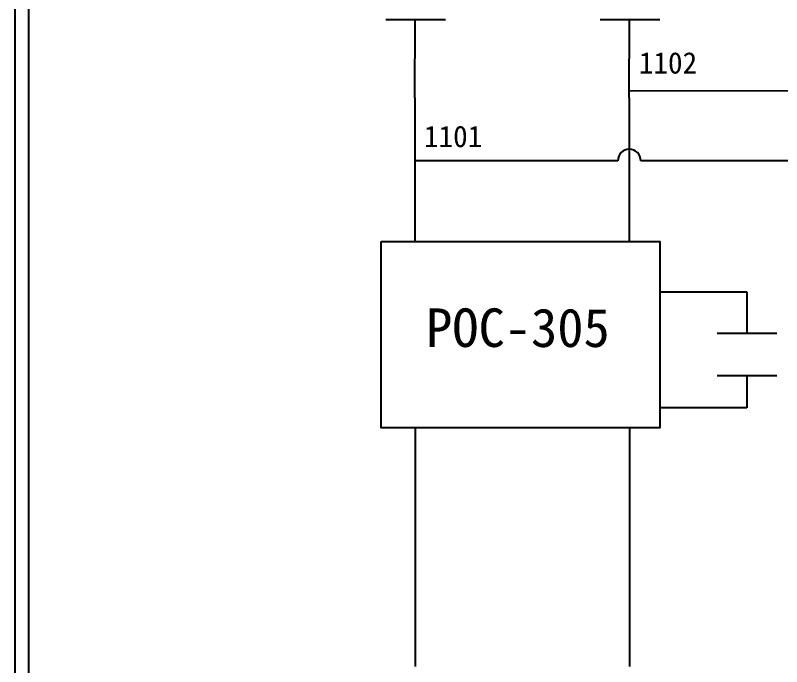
# Model space of a CAD drawing. Extents: x -14 to 273, y -13 to 191.
# Drawn here: x -14.5 to 57.1, y 41.3 to 102.1 of the extents above; entities that cross this region are included whole.
import ezdxf

# ---------------------------------------------------------------- set-up
doc = ezdxf.new("R2010")
doc.units = 0
doc.layers.get('0').update_dxf_attribs({"linetype": 'CONTINUOUS'})
doc.layers.add('圖框層', color=7, linetype='CONTINUOUS')
doc.layers.add('標尺寸層', color=3, linetype='CONTINUOUS')
doc.styles.add('STSL', font='kaiu.ttf')

msp = doc.modelspace()

# ---------------------------------------------------------------- linework, layer by layer
for p, q in [((22.831, 94.381), (22.831, 88.519)), ((42.831, 94.381), (42.831, 88.519)), ((22.831, 88.519), (22.834, 80.986)), ((42.831, 88.519), (42.834, 80.986)), ((22.841, 63.609), (22.849, 41.318)), ((42.841, 63.609), (42.849, 41.318))]:
    msp.add_line(p, q)
msp.add_arc((42.831, 88.519), 1.071, 0, 180)
at = {"layer": '圖框層', "color": 7}
for p, q in [((-14.459, -13.114), (-14.459, 190.855)), ((-13.209, -11.864), (-13.209, 189.605))]:
    msp.add_line(p, q, dxfattribs=at)
at = {"layer": '標尺寸層', "color": 7}
for p, q in [((20.103, 101.707), (25.67, 101.707)), ((22.831, 94.381), (22.853, 101.707)), ((40.103, 101.707), (45.67, 101.707)), ((42.831, 94.381), (42.845, 101.707)), ((98.393, 94.936), (42.832, 95.044)), ((22.831, 94.381), (22.831, 88.519)), ((41.76, 88.519), (22.831, 88.519)), ((78.393, 88.519), (43.902, 88.519)), ((45.737, 76.271), (53.808, 76.271)), ((53.808, 76.271), (53.808, 72.439)), ((51.024, 72.439), (56.592, 72.439)), ((53.808, 72.439), (56.592, 72.439)), ((51.024, 68.466), (56.592, 68.466)), ((51.024, 68.466), (53.808, 68.466)), ((53.808, 68.466), (53.808, 65.477)), ((53.808, 65.477), (45.682, 65.477))]:
    msp.add_line(p, q, dxfattribs=at)
msp.add_lwpolyline([(19.689, 80.986), (45.682, 80.986), (45.682, 63.609), (19.689, 63.609)], close=True, dxfattribs=at)

# ---------------------------------------------------------------- texts
at = {"layer": '圖框層', "color": 4, "style": 'STSL'}
for s, height, p in [('1102', 2, (43.726, 96.646)), ('1101', 2, (23.675, 89.785)), ('POC-305', 3.6, (23.869, 71.14))]:
    msp.add_text(s, height=height, dxfattribs=at).set_placement(p)

doc.saveas('drawing.dxf')
